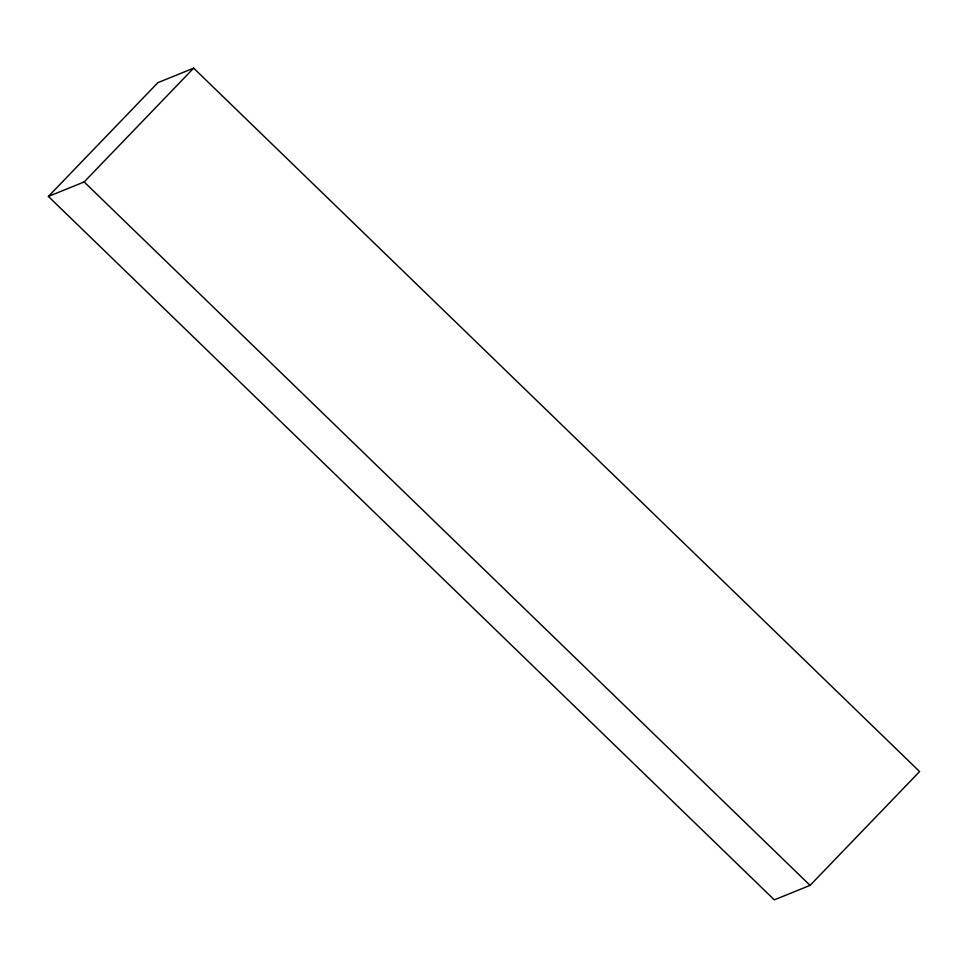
<?xml version="1.0" encoding="UTF-8"?>
<svg xmlns="http://www.w3.org/2000/svg" width="968" height="968" viewBox="0 0 968 968"><rect width="100%" height="100%" fill="white"/><g stroke="black" fill="none" stroke-linecap="round" stroke-linejoin="round"><path stroke-width="1.45" d="M48.4 196.431L157.917 82.631L193.673 68.147L919.6 771.569L810.083 885.369L774.327 899.853L48.4 196.431L84.155 181.948L193.673 68.147M84.155 181.948L810.083 885.369"/></g></svg>
